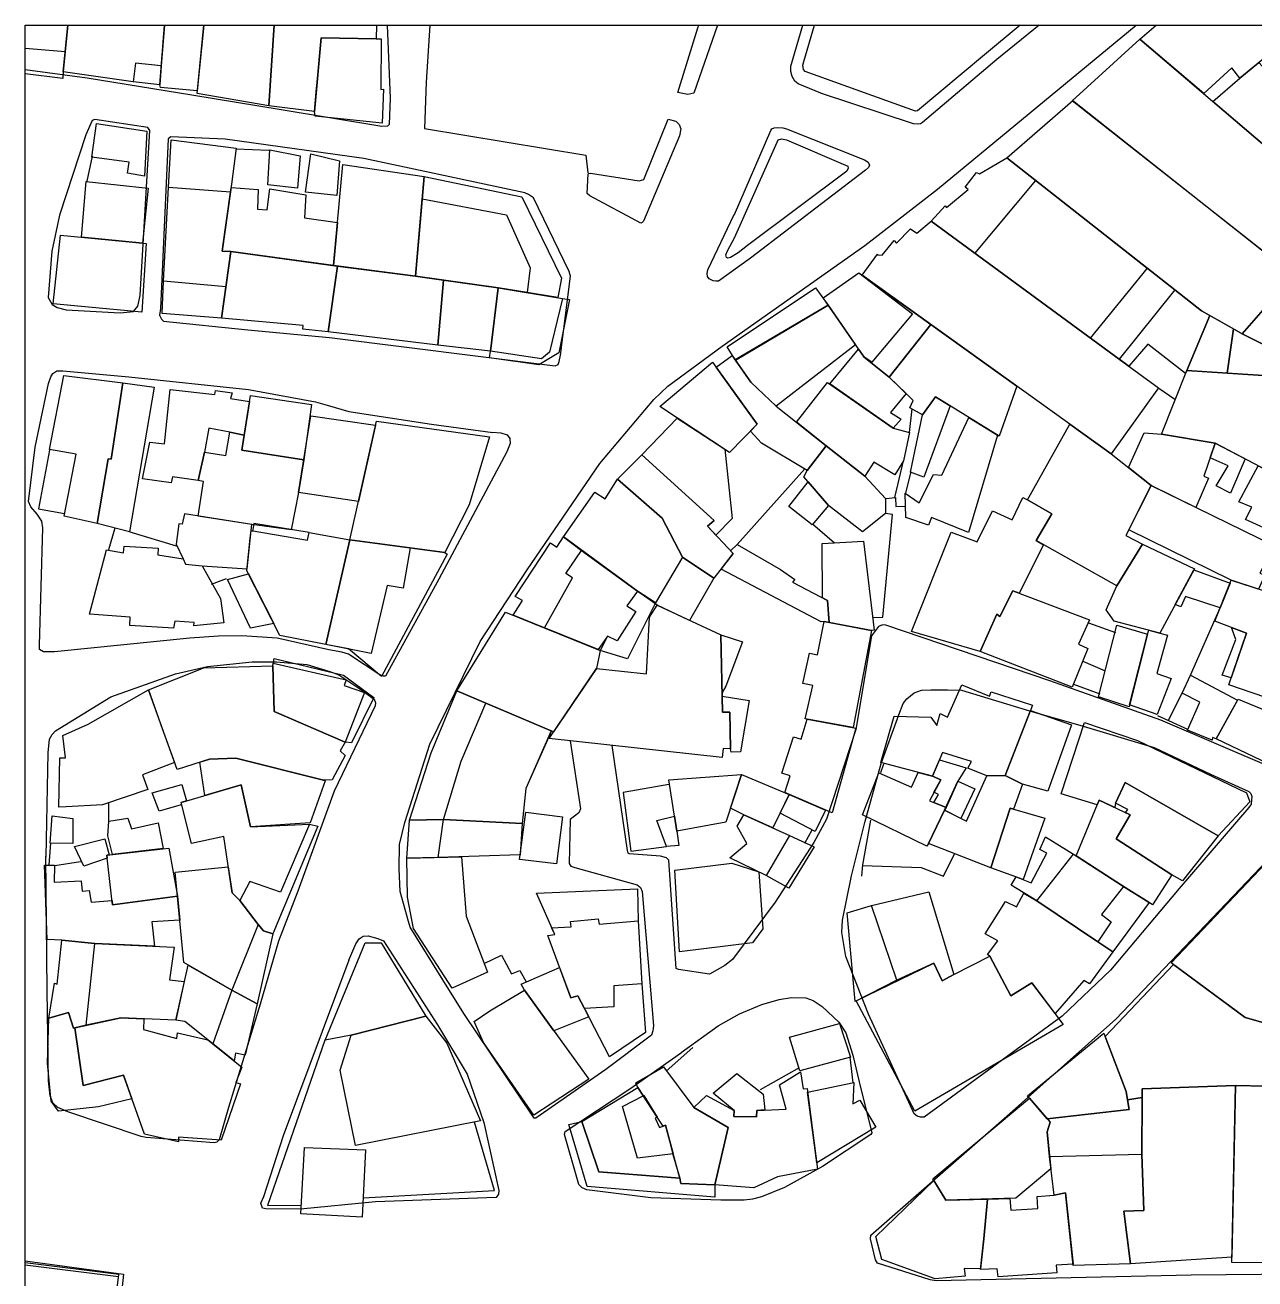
# Model space of a CAD drawing. Header units: centimetres. Extents: x 6155 to 7007, y 1466 to 2152.
# Drawn here: x 6155.5 to 6301, y 2002.4 to 2150.8 of the extents above; entities that cross this region are included whole.
import ezdxf

# ---------------------------------------------------------------- set-up
doc = ezdxf.new("R2010")
doc.units = ezdxf.units.CM

msp = doc.modelspace()

# ---------------------------------------------------------------- linework, layer by layer
at = {"color": 7}
for points in [[(6155.54, 2150.82), (7006.83, 2150.82), (7006.83, 1468.12), (6155.54, 1468.12)], [(6197.93, 2143.25), (6197.76, 2139.2), (6189.84, 2140.04), (6189.77, 2140.58), (6190.02, 2143.34), (6190.05, 2143.64), (6190.56, 2149.31), (6197.06, 2149.18), (6197.66, 2149.21), (6197.6, 2143.18), (6197.93, 2143.25)], [(6279.41, 2141.85), (6287.41, 2149.17), (6310.22, 2129.66), (6304.06, 2122.42), (6279.41, 2141.85)], [(6301.49, 2146.38), (6310.23, 2136.76), (6314.11, 2141.42), (6319.02, 2146.27), (6323.14, 2142.33), (6317.13, 2135.4), (6312.53, 2127.63), (6310.22, 2129.66), (6296.05, 2141.78), (6299.22, 2144.52), (6301.49, 2146.38)], [(6305.57, 2121.23), (6299.49, 2114.3), (6294.7, 2117.01), (6291.55, 2119.48), (6271.67, 2135.11), (6279.48, 2141.89), (6305.57, 2121.23)], [(6169.67, 2132.96), (6167.64, 2133.28), (6167.86, 2134.59), (6163.45, 2135.2), (6164, 2139.19), (6169.94, 2138.25), (6169.67, 2132.96)], [(6171.92, 2120.5), (6172.5, 2131.65), (6172.82, 2137.25), (6180.51, 2136.27), (6179.84, 2131.08), (6178.86, 2124.05), (6179.87, 2124.04), (6178.78, 2116.14), (6171.74, 2116.69), (6171.92, 2120.5)], [(6188.07, 2135.35), (6187.76, 2131.53), (6184.25, 2131.9), (6184.47, 2136.04), (6188.07, 2135.35)], [(6189.33, 2135.59), (6192.73, 2134.76), (6192.4, 2130.64), (6188.71, 2131.06), (6189.33, 2135.59)], [(6294.7, 2117.01), (6295.66, 2116.46), (6292.95, 2109.96), (6292.8, 2109.58), (6288.36, 2113.08), (6286.09, 2110.44), (6284.94, 2111.27), (6262.71, 2127.62), (6264.36, 2129.43), (6264.54, 2129.23), (6267.09, 2131.38), (6266.72, 2131.63), (6268.08, 2133.37), (6268.42, 2133.21), (6271.67, 2135.11), (6291.55, 2119.48), (6294.7, 2117.01)], [(6262.71, 2127.62), (6264.36, 2129.43), (6264.54, 2129.23), (6267.09, 2131.38), (6266.72, 2131.63), (6268.08, 2133.37), (6268.42, 2133.21), (6271.67, 2135.11), (6291.55, 2119.48), (6284.94, 2111.27), (6262.71, 2127.62)], [(6193.14, 2134.31), (6202.75, 2132.9), (6201.7, 2121.09), (6192.02, 2122.36), (6193.14, 2134.31)], [(6162.75, 2132.33), (6170.1, 2131.54), (6169.43, 2125.01), (6162.22, 2125.71), (6162.75, 2132.33)], [(6218.54, 2118.57), (6211.49, 2119.72), (6201.7, 2121.09), (6202.75, 2132.9), (6214.3, 2130.49), (6218.97, 2120.89), (6218.54, 2118.57)], [(6267.89, 2123.8), (6275.08, 2132.42), (6288.27, 2122.06), (6281.52, 2113.78), (6267.89, 2123.8)], [(6172.5, 2131.65), (6179.84, 2131.08), (6178.86, 2124.05), (6179.87, 2124.04), (6179.3, 2119.86), (6171.92, 2120.5), (6172.5, 2131.65)], [(6179.91, 2131.61), (6183.1, 2131.36), (6183.03, 2129.05), (6184.18, 2128.96), (6184.49, 2131.44), (6188.75, 2130.75), (6188.57, 2128.03), (6192.49, 2127.44), (6192.02, 2122.36), (6179.87, 2124.04), (6178.86, 2124.05), (6179.91, 2131.61)], [(6212.48, 2128.35), (6215.3, 2122.1), (6214.91, 2119.17), (6211.49, 2119.72), (6201.7, 2121.09), (6202.51, 2130.27), (6212.48, 2128.35)], [(6256.35, 2123.72), (6256.35, 2123.63), (6256.92, 2123.59), (6258.34, 2125.31), (6258.61, 2125.02), (6260.26, 2126.72), (6261.01, 2126.18), (6262.71, 2127.62), (6284.94, 2111.27), (6289.6, 2107.91), (6284.02, 2100.08), (6254.54, 2121.21), (6256.35, 2123.72)], [(6159.71, 2125.95), (6169.88, 2124.97), (6169.34, 2116.83), (6158.87, 2117.84), (6159.71, 2125.95)], [(6192.5, 2122.29), (6191.37, 2114.53), (6188.4, 2114.82), (6188.42, 2115.29), (6178.78, 2116.14), (6179.87, 2124.04), (6192.5, 2122.29)], [(6205.03, 2120.62), (6204.35, 2112.95), (6191.37, 2114.53), (6192.5, 2122.29), (6201.7, 2121.09), (6205.03, 2120.62)], [(6205.03, 2120.62), (6211.49, 2119.72), (6210.61, 2112.25), (6204.35, 2112.95), (6205.03, 2120.62)], [(6262.68, 2115.38), (6257.74, 2109.16), (6254.79, 2111.52), (6249.94, 2118.54), (6254.17, 2121.5), (6262.68, 2115.38)], [(6249.94, 2118.54), (6254.17, 2121.5), (6260.5, 2116.65), (6255.71, 2110.92), (6254.79, 2111.52), (6249.94, 2118.54)], [(6305.57, 2121.23), (6310.2, 2117.28), (6310.47, 2114.14), (6308.78, 2114.55), (6303.11, 2112.46), (6301.8, 2113.14), (6299.49, 2114.3), (6305.57, 2121.23)], [(6210.61, 2112.25), (6211.49, 2119.72), (6219.1, 2118.48), (6219.94, 2118.35), (6218.66, 2112.02), (6216.29, 2110.63), (6210.46, 2111.46), (6210.61, 2112.25)], [(6211.49, 2119.72), (6219.1, 2118.48), (6217.58, 2112.11), (6216.62, 2111.31), (6210.61, 2112.25), (6211.49, 2119.72)], [(6239.55, 2111.19), (6238.6, 2112.76), (6249.02, 2119.74), (6250.54, 2117.68), (6239.55, 2111.19)], [(6239.58, 2111.16), (6250.54, 2117.68), (6253.78, 2112.98), (6244.4, 2105.72), (6241.4, 2108.56), (6239.58, 2111.16)], [(6298.49, 2114.86), (6299.49, 2114.3), (6301.8, 2113.14), (6303.11, 2112.46), (6308.78, 2114.55), (6310.47, 2114.14), (6310.2, 2117.28), (6314.48, 2116.21), (6314.32, 2115.94), (6320.38, 2114.17), (6319.66, 2112.12), (6325.32, 2110.32), (6322.43, 2103.41), (6321.34, 2103.79), (6321.28, 2103.81), (6321.19, 2103.84), (6305.4, 2109.31), (6301.38, 2109.39), (6297.73, 2109.63), (6298.49, 2114.86)], [(6297.73, 2109.63), (6292.95, 2109.96), (6295.66, 2116.46), (6298.49, 2114.86), (6297.73, 2109.63)], [(6272.85, 2108.09), (6270.74, 2102.18), (6263.22, 2106.84), (6261.68, 2104.69), (6260.19, 2105.53), (6260.59, 2106.39), (6257.74, 2109.16), (6262.68, 2115.38), (6272.85, 2108.09)], [(6237.27, 2110.35), (6239.17, 2111.73), (6241.4, 2108.56), (6244.39, 2105.73), (6250.28, 2101.03), (6248.05, 2098.11), (6242.65, 2101.35), (6241.34, 2102.78), (6242.14, 2103.59), (6239.58, 2107.14), (6237.27, 2110.35)], [(6259.18, 2104.18), (6258.22, 2103.11), (6250.73, 2108.35), (6254.12, 2112.48), (6254.79, 2111.52), (6257.74, 2109.16), (6259.75, 2107.21), (6257.9, 2104.99), (6259.18, 2104.18)], [(6230.63, 2105.68), (6236.84, 2110.95), (6242.14, 2103.59), (6238.86, 2100.26), (6230.63, 2105.68)], [(6304.04, 2097.28), (6296.3, 2101.35), (6289.97, 2102.4), (6292.95, 2109.96), (6301.38, 2109.39), (6305.4, 2109.31), (6321.19, 2103.84), (6320.68, 2102.49), (6321.72, 2102.18), (6317.77, 2092.87), (6316.82, 2093.24), (6316.4, 2092), (6304.04, 2097.28)], [(6167.11, 2108.49), (6165.74, 2099.44), (6165.38, 2099.5), (6164.05, 2091.83), (6160.15, 2092.72), (6161.6, 2100.06), (6158.43, 2100.59), (6160.13, 2109.36), (6167.11, 2108.49)], [(6167.11, 2108.49), (6170.82, 2107.98), (6167.9, 2090.85), (6164.05, 2091.83), (6165.38, 2099.5), (6165.74, 2099.44), (6167.11, 2108.49)], [(6246.77, 2103.83), (6250.47, 2108.53), (6258.22, 2103.11), (6260.14, 2102.61), (6259.45, 2099.27), (6258.43, 2097.6), (6255.92, 2099.09), (6254.87, 2097.44), (6250.28, 2101.03), (6246.77, 2103.83)], [(6176.03, 2096.92), (6172.97, 2097.37), (6172.8, 2096.65), (6169.44, 2097.11), (6170.31, 2101.48), (6172.02, 2101.27), (6172.69, 2107.71), (6178, 2107.1), (6178.06, 2107.59), (6180.02, 2107.29), (6179.85, 2106.64), (6182.08, 2106.26), (6181.47, 2102.28), (6179.77, 2102.64), (6177.27, 2103.13), (6176.77, 2100.27), (6176.03, 2096.92)], [(6188.51, 2099.38), (6181.19, 2100.51), (6182.2, 2107), (6189.42, 2105.93), (6188.51, 2099.38)], [(6263.22, 2106.84), (6264.96, 2105.76), (6261.83, 2097.33), (6260.28, 2097.92), (6261.68, 2104.69), (6263.22, 2106.84)], [(6194.97, 2094.45), (6187.87, 2095.5), (6189.35, 2104.57), (6196.99, 2103.49), (6194.97, 2094.45)], [(6193.95, 2089.91), (6197.09, 2103.94), (6210.46, 2102.09), (6208.08, 2094.06), (6205.18, 2088.4), (6193.95, 2089.91)], [(6228.5, 2099.95), (6232.69, 2104.32), (6238.29, 2100.64), (6239.18, 2092.44), (6237.26, 2090.47), (6236.25, 2091.54), (6237.03, 2092.2), (6228.5, 2099.95)], [(6270.55, 2102.29), (6267.12, 2090.78), (6262.76, 2092.54), (6262.41, 2091.64), (6259.7, 2092.54), (6259.64, 2095.42), (6261.31, 2094.28), (6262.99, 2097.63), (6263.98, 2097.57), (6267.19, 2104.38), (6270.55, 2102.29)], [(6176.02, 2092.71), (6176.66, 2096.83), (6176.03, 2096.92), (6176.77, 2100.27), (6179.27, 2099.87), (6179.77, 2102.64), (6181.47, 2102.28), (6181.19, 2100.51), (6188.51, 2099.38), (6187.87, 2095.5), (6187.03, 2091.11), (6182.37, 2091.72), (6176.02, 2092.71)], [(6274.13, 2094.66), (6279.11, 2103.6), (6284.02, 2100.08), (6288.75, 2096.34), (6285.76, 2090.41), (6287.7, 2089.39), (6284.66, 2084.46), (6275.13, 2089.81), (6276.97, 2092.99), (6274.13, 2094.66)], [(6296.3, 2101.35), (6294.98, 2097.45), (6295.54, 2097.21), (6294.04, 2093.74), (6288.75, 2096.34), (6286.05, 2098.48), (6287.9, 2102.56), (6289.97, 2102.4), (6296.3, 2101.35)], [(6254.87, 2097.44), (6257.3, 2094.8), (6257.32, 2093.03), (6254.61, 2090.87), (6250.56, 2093.99), (6247.66, 2097.38), (6248.05, 2098.11), (6250.28, 2101.03), (6254.87, 2097.44)], [(6299.86, 2099.48), (6298.13, 2095.42), (6296.42, 2096.3), (6297.84, 2098.65), (6295.71, 2099.61), (6296.3, 2101.35), (6299.86, 2099.48)], [(6225.62, 2097.08), (6228.5, 2099.95), (6237.03, 2092.2), (6236.25, 2091.54), (6239.31, 2088.28), (6237.02, 2085.36), (6233.3, 2087.85), (6230.89, 2092.49), (6225.62, 2097.08)], [(6316.4, 2092), (6315.11, 2088.1), (6305.98, 2091.54), (6305.02, 2089.98), (6299.88, 2092.32), (6300.63, 2093.76), (6299.09, 2094.4), (6301.38, 2098.68), (6304.04, 2097.28), (6316.4, 2092)], [(6237.02, 2085.36), (6234.13, 2080.38), (6230.31, 2082.16), (6227.98, 2083.82), (6219.22, 2090.26), (6222.93, 2095.53), (6224.15, 2094.75), (6225.62, 2097.08), (6230.89, 2092.49), (6233.3, 2087.85), (6237.02, 2085.36)], [(6233.3, 2087.85), (6230.12, 2082.45), (6227.98, 2083.82), (6219.22, 2090.26), (6222.93, 2095.53), (6224.15, 2094.75), (6225.62, 2097.08), (6230.89, 2092.49), (6233.3, 2087.85)], [(6250.56, 2093.99), (6248.65, 2091.7), (6245.86, 2093.84), (6248.17, 2096.78), (6250.56, 2093.99)], [(6303.25, 2089.22), (6301.6, 2085.97), (6302.19, 2085.71), (6301.45, 2084.08), (6298.21, 2085.13), (6286.11, 2091.1), (6288.75, 2096.34), (6303.25, 2089.22)], [(6268.51, 2076.71), (6260.37, 2079.08), (6265.09, 2090.83), (6268.16, 2089.68), (6269.99, 2093.32), (6272.3, 2092.28), (6273.56, 2094.92), (6274.13, 2094.66), (6276.97, 2092.99), (6275.13, 2089.81), (6276.01, 2089.31), (6273.11, 2083.59), (6272.36, 2083.87), (6270.84, 2080.85), (6270.47, 2081.11), (6268.51, 2076.71)], [(6174.24, 2087.66), (6174.52, 2087.01), (6176.5, 2086.84), (6181.79, 2086.49), (6182.29, 2091), (6182.37, 2091.72), (6174.4, 2092.97), (6174.12, 2091.77), (6173.74, 2091.81), (6173.4, 2089.41), (6174.24, 2087.66)], [(6193.95, 2089.91), (6191.1, 2077.52), (6185.67, 2078.6), (6181.77, 2086.23), (6182.16, 2090.1), (6182.29, 2091), (6188.95, 2089.87), (6189.15, 2090.77), (6193.95, 2089.91)], [(6165.15, 2088.71), (6167.18, 2088.37), (6167.24, 2089.15), (6171.29, 2088.92), (6171.25, 2088.13), (6174.24, 2087.66), (6174.52, 2087.01), (6176.5, 2086.84), (6178.67, 2082.95), (6179.05, 2080.07), (6175.5, 2079.73), (6175.52, 2080.11), (6173.25, 2080.28), (6173.1, 2079.44), (6167.92, 2079.78), (6167.98, 2080.77), (6163.14, 2081.12), (6165.15, 2088.71)], [(6205.18, 2088.4), (6205.45, 2088.2), (6197.69, 2073.72), (6193.78, 2076.99), (6191.1, 2077.52), (6193.95, 2089.91), (6205.18, 2088.4)], [(6201.07, 2088.95), (6200.25, 2084.2), (6198.36, 2084.52), (6196.47, 2076.46), (6191.1, 2077.52), (6193.95, 2089.91), (6201.07, 2088.95)], [(6230.12, 2082.45), (6226.8, 2075.84), (6223.56, 2076.82), (6213.27, 2080.99), (6214.38, 2082.71), (6213.52, 2083.22), (6217.67, 2089.55), (6218.42, 2089.04), (6219.22, 2090.26), (6227.98, 2083.82), (6230.12, 2082.45)], [(6213.27, 2080.99), (6214.38, 2082.71), (6213.52, 2083.22), (6217.67, 2089.55), (6218.42, 2089.04), (6219.22, 2090.26), (6221.34, 2088.65), (6227.98, 2083.82), (6226.72, 2082.08), (6227.8, 2081.44), (6225.58, 2077.96), (6224.45, 2078.49), (6223.56, 2076.82), (6213.27, 2080.99)], [(6237.87, 2086.45), (6239.31, 2088.28), (6238.97, 2088.59), (6239.78, 2089.34), (6244.88, 2086.41), (6246.58, 2085.21), (6246.33, 2084.9), (6250.47, 2082.74), (6250.65, 2080.13), (6250.07, 2080.24), (6249.69, 2080.2), (6237.87, 2086.45)], [(6250.65, 2080.13), (6250.47, 2082.74), (6249.88, 2083.05), (6249.81, 2089.48), (6254.71, 2089.75), (6255.96, 2079.21), (6255.65, 2079.19), (6250.65, 2080.13)], [(6287.7, 2089.39), (6293.86, 2086.49), (6289.76, 2078.88), (6284.35, 2080.28), (6283.42, 2081.62), (6284.66, 2084.46), (6287.7, 2089.39)], [(6216.98, 2079.49), (6220.28, 2085.41), (6219.49, 2085.92), (6221.34, 2088.65), (6227.98, 2083.82), (6226.72, 2082.08), (6227.8, 2081.44), (6225.58, 2077.96), (6224.45, 2078.49), (6223.31, 2076.92), (6216.98, 2079.49)], [(6293.78, 2086.35), (6298.07, 2084.78), (6296.89, 2081.86), (6292.81, 2083.22), (6292.25, 2081.96), (6291.57, 2082.24), (6293.78, 2086.35)], [(6179.48, 2085.23), (6181.95, 2085.88), (6184.95, 2080), (6182.22, 2079.44), (6179.48, 2085.23)], [(6296.25, 2080.28), (6298.21, 2085.13), (6311.13, 2080.94), (6306.58, 2069.78), (6297.93, 2072.76), (6300.01, 2078.85), (6296.25, 2080.28)], [(6272.36, 2083.87), (6281.45, 2080.44), (6280.15, 2077.55), (6281.23, 2077.04), (6279.4, 2072.48), (6268.51, 2076.71), (6270.47, 2081.11), (6270.84, 2080.85), (6272.36, 2083.87)], [(6229.38, 2080.74), (6230.31, 2082.16), (6237.85, 2078.65), (6238.03, 2069.5), (6238.91, 2069.53), (6238.99, 2065.17), (6238.11, 2065.21), (6237.98, 2064.15), (6217.53, 2066.39), (6223.13, 2074.69), (6229.05, 2074.04), (6229.38, 2080.74)], [(6218.06, 2067.18), (6206.62, 2072.03), (6212.35, 2081.36), (6223.56, 2076.82), (6223.13, 2074.69), (6218.06, 2067.18)], [(6253.47, 2067.7), (6248.03, 2068.67), (6247.8, 2068.71), (6248.71, 2072.68), (6247.52, 2072.89), (6248.32, 2076.48), (6249.29, 2076.28), (6250.07, 2080.24), (6255.65, 2079.19), (6253.47, 2067.7)], [(6284.67, 2079.81), (6288.3, 2078.74), (6286.12, 2070.13), (6282.51, 2071.34), (6284.67, 2079.81)], [(6289.46, 2069.23), (6286.19, 2070.39), (6288.3, 2078.74), (6288.46, 2079.22), (6289.76, 2078.88), (6290.68, 2078.64), (6289.39, 2074.09), (6291.09, 2073.5), (6289.46, 2069.23)], [(6298.2, 2073.56), (6297.12, 2073.91), (6298.75, 2078.13), (6298.23, 2079.53), (6300.01, 2078.85), (6298.2, 2073.56)], [(6237.85, 2078.65), (6240.39, 2077.84), (6238.43, 2072.58), (6237.98, 2071.86), (6237.99, 2071.41), (6241.19, 2070.9), (6240.18, 2064.82), (6239.04, 2064.79), (6238.99, 2065.17), (6238.91, 2069.53), (6238.03, 2069.5), (6237.85, 2078.65)], [(6184.86, 2074.99), (6184.99, 2075.87), (6193.21, 2073.91), (6196.78, 2071.24), (6194.13, 2065.89), (6193.41, 2065.95), (6184.99, 2069.6), (6184.86, 2074.99)], [(6173.51, 2062.74), (6170.13, 2072.15), (6176.67, 2074.77), (6184.86, 2074.99), (6184.99, 2069.6), (6193.41, 2065.95), (6192.81, 2064.94), (6193.4, 2064.4), (6191.87, 2061.49), (6190.83, 2061.46), (6180.47, 2064.07), (6177.34, 2063.96), (6173.51, 2062.74)], [(6184.86, 2074.99), (6184.9, 2075.32), (6193.51, 2073.34), (6193.27, 2072.69), (6195.68, 2071.83), (6193.41, 2065.95), (6186.81, 2068.81), (6184.99, 2069.6), (6184.86, 2074.99)], [(6258.33, 2069.05), (6262.67, 2068.93), (6263.4, 2067.95), (6263.77, 2069.34), (6264.63, 2068.94), (6266.35, 2072.76), (6269.62, 2071.39), (6269.8, 2071.93), (6274.69, 2070.33), (6271.47, 2062.01), (6269.29, 2061.99), (6267.06, 2062.9), (6267.48, 2063.69), (6264.05, 2064.76), (6262.86, 2061.94), (6256.78, 2063.56), (6258.33, 2069.05)], [(6298.96, 2070.94), (6296.44, 2066.37), (6296.01, 2066.5), (6295.97, 2066.21), (6293.04, 2067.4), (6294.49, 2070.69), (6292.39, 2071.75), (6293.41, 2073.88), (6298.96, 2070.94)], [(6171.61, 2068.02), (6173.21, 2063.57), (6169.42, 2062.1), (6170.07, 2060.35), (6164.71, 2058.56), (6160.39, 2058.3), (6159.54, 2058.29), (6159.63, 2064.11), (6160.32, 2064.12), (6160.01, 2066.77), (6163.01, 2068.1), (6170.13, 2072.15), (6171.57, 2068.14), (6171.61, 2068.02)], [(6201.02, 2056.74), (6203.58, 2064.7), (6206.62, 2072.03), (6217.75, 2067.31), (6214.76, 2060.5), (6214.33, 2056.35), (6205.02, 2056.8), (6201.02, 2056.74)], [(6205.02, 2056.8), (6207.14, 2063.71), (6210.03, 2070.59), (6217.79, 2067.29), (6214.76, 2060.5), (6214.33, 2056.35), (6205.02, 2056.8)], [(6305.73, 2068.31), (6303.62, 2062.94), (6296.44, 2066.37), (6299.03, 2071.06), (6305.73, 2068.31)], [(6248.03, 2068.67), (6253.81, 2067.64), (6250.99, 2057.61), (6245.4, 2059.99), (6246.05, 2061.98), (6245.04, 2062.31), (6246.42, 2066.59), (6247.35, 2066.31), (6248.03, 2068.67)], [(6279.3, 2068), (6276.53, 2060.16), (6273.53, 2061.01), (6271.47, 2062.01), (6274.45, 2069.7), (6279.3, 2068)], [(6284.52, 2058.76), (6284.43, 2058.22), (6282.57, 2059.1), (6282.34, 2058.55), (6278.1, 2059.87), (6280.87, 2068.28), (6287.13, 2066.17), (6300.02, 2059.95), (6300.41, 2058.9), (6296.67, 2054.88), (6285.67, 2061.2), (6284.52, 2058.76)], [(6189.25, 2056.43), (6182.2, 2055.95), (6181.08, 2060.93), (6176.81, 2059.67), (6176.19, 2063.59), (6177.34, 2063.96), (6180.47, 2064.07), (6190.83, 2061.46), (6191.04, 2061.39), (6189.25, 2056.43)], [(6263.69, 2063.89), (6266.84, 2062.92), (6265.88, 2061.36), (6264.49, 2058.22), (6263.04, 2058.82), (6263.59, 2059.77), (6263.05, 2060.04), (6263.86, 2061.52), (6262.86, 2061.94), (6263.69, 2063.89)], [(6262.39, 2053.97), (6262.21, 2053.64), (6254.6, 2057.38), (6256.52, 2062.34), (6260.4, 2060.64), (6261.17, 2062.39), (6262.86, 2061.94), (6263.86, 2061.52), (6262.5, 2059.04), (6264.49, 2058.22), (6264.29, 2057.9), (6262.39, 2053.97)], [(6173.99, 2058.83), (6174.02, 2058.56), (6171.41, 2057.8), (6170.59, 2059.95), (6174.09, 2060.97), (6174.62, 2059.02), (6173.99, 2058.83)], [(6189.17, 2056.27), (6190.18, 2056.01), (6184.84, 2043.27), (6183.74, 2043.62), (6183.1, 2044.4), (6180.96, 2047.22), (6180.03, 2048.15), (6179.04, 2054.82), (6175.24, 2053.96), (6173.99, 2058.83), (6181.08, 2060.93), (6182.2, 2055.95), (6189.17, 2056.27)], [(6189.17, 2056.27), (6185.74, 2048.22), (6182.14, 2049.47), (6180.96, 2047.22), (6180.03, 2048.15), (6179.04, 2054.82), (6175.24, 2053.96), (6173.99, 2058.83), (6181.08, 2060.93), (6182.2, 2055.95), (6189.17, 2056.27)], [(6240.3, 2062.14), (6238.43, 2056.5), (6232.64, 2055.44), (6231.69, 2061.5), (6240.3, 2062.14)], [(6240.3, 2062.14), (6245.93, 2059.77), (6244, 2055.82), (6240.54, 2057.37), (6238.97, 2058.14), (6240.3, 2062.14)], [(6269.29, 2061.99), (6271.47, 2062.01), (6273.53, 2061.01), (6272.47, 2058.05), (6272.05, 2058.17), (6269.76, 2051.09), (6262.39, 2053.97), (6264.29, 2057.9), (6266.91, 2056.6), (6269.29, 2061.99)], [(6264.29, 2057.9), (6265.88, 2061.36), (6267.89, 2060.45), (6266.21, 2056.95), (6264.29, 2057.9)], [(6285.7, 2057.63), (6285.96, 2058.01), (6284.52, 2058.76), (6285.67, 2061.2), (6296.67, 2054.88), (6292.46, 2049.54), (6291.2, 2050.25), (6284.58, 2054.53), (6286.27, 2057.36), (6285.7, 2057.63)], [(6250.23, 2057.93), (6249.01, 2055.41), (6244.85, 2057.55), (6245.93, 2059.77), (6250.23, 2057.93)], [(6272.05, 2058.17), (6276.15, 2056.98), (6273.6, 2049.72), (6269.76, 2051.09), (6272.05, 2058.17)], [(6279.85, 2052.5), (6282.57, 2059.1), (6286.27, 2057.36), (6284.58, 2054.53), (6291.2, 2050.25), (6288.89, 2046.72), (6288.49, 2047.01), (6285.46, 2048.89), (6279.85, 2052.5)], [(6158.73, 2057.23), (6161.19, 2056.93), (6161.17, 2053.98), (6158.51, 2054.03), (6158.73, 2057.23)], [(6165.89, 2052.68), (6165.31, 2054.88), (6165.43, 2056.63), (6167.68, 2056.99), (6168.12, 2055.69), (6171.28, 2056.41), (6171.87, 2053.37), (6165.89, 2052.68)], [(6204.4, 2052.32), (6200.69, 2052.22), (6201.02, 2056.74), (6205.02, 2056.8), (6214.33, 2056.35), (6214.09, 2052.62), (6204.4, 2052.32)], [(6214.33, 2056.35), (6214.09, 2052.62), (6204.4, 2052.32), (6205.02, 2056.8), (6214.33, 2056.35)], [(6214.77, 2057.68), (6219.09, 2057.11), (6218.39, 2051.55), (6214.03, 2052.08), (6214.09, 2052.62), (6214.77, 2057.68)], [(6231.39, 2053.61), (6230.26, 2056.7), (6232.36, 2057.2), (6232.64, 2055.44), (6232.88, 2053.73), (6231.39, 2053.61)], [(6243.2, 2050.17), (6238.89, 2052.28), (6240.93, 2053.98), (6239.78, 2056.04), (6240.54, 2057.37), (6245.95, 2054.94), (6248.89, 2053.57), (6245.87, 2048.67), (6243.2, 2050.17)], [(6240.54, 2057.37), (6245.95, 2054.94), (6243.2, 2050.17), (6238.89, 2052.28), (6240.93, 2053.98), (6239.78, 2056.04), (6240.54, 2057.37)], [(6165.2, 2052.6), (6165.23, 2052.24), (6162.47, 2051.3), (6161.4, 2053.6), (6164.99, 2054.53), (6165.49, 2052.63), (6165.2, 2052.6)], [(6275.2, 2047.18), (6272.17, 2049.04), (6272.78, 2050.02), (6274.56, 2049.31), (6276.4, 2052.83), (6275.56, 2053.25), (6276.25, 2054.76), (6279.54, 2052.7), (6285.46, 2048.89), (6288.49, 2047.01), (6284.19, 2041.15), (6282.43, 2042.35), (6275.2, 2047.18)], [(6165.2, 2052.6), (6172.55, 2053.44), (6173.58, 2047.76), (6165.89, 2046.73), (6165.2, 2052.6)], [(6207.16, 2052.4), (6207.71, 2045.37), (6210.24, 2038.76), (6206.07, 2036.86), (6201.5, 2043.93), (6200.79, 2047.61), (6200.69, 2052.22), (6207.16, 2052.4)], [(6279.54, 2052.7), (6288.49, 2047.01), (6284.19, 2041.15), (6282.43, 2042.35), (6275.2, 2047.18), (6279.54, 2052.7)], [(6275.2, 2047.18), (6279.54, 2052.7), (6285.46, 2048.89), (6282.85, 2045.59), (6283.99, 2044.7), (6282.43, 2042.35), (6275.2, 2047.18)], [(6314.29, 2039.97), (6314.47, 2039.77), (6305.81, 2031.67), (6299.86, 2033.38), (6291.11, 2039.87), (6303.08, 2052.49), (6314.29, 2039.97)], [(6173.58, 2047.74), (6173.84, 2044.92), (6170.55, 2044.72), (6170.84, 2041.82), (6163.8, 2042.16), (6159.89, 2042.55), (6158.16, 2042.6), (6157.84, 2051.42), (6159.01, 2051.4), (6158.98, 2049.38), (6162.17, 2049.56), (6162.29, 2048.33), (6163.12, 2048.42), (6163.34, 2047.03), (6165.83, 2047.23), (6165.89, 2046.73), (6173.58, 2047.74)], [(6183.1, 2044.4), (6183.74, 2043.62), (6184.84, 2043.27), (6182.99, 2035), (6180.01, 2036.6), (6174.3, 2039.88), (6173.31, 2050.6), (6179.57, 2051.23), (6180.03, 2048.15), (6180.96, 2047.22), (6183.1, 2044.4)], [(6179.57, 2051.23), (6180.03, 2048.15), (6180.96, 2047.22), (6183.1, 2044.4), (6180.01, 2036.6), (6174.3, 2039.88), (6173.31, 2050.6), (6179.57, 2051.23)], [(6232.4, 2050.81), (6239.14, 2051.66), (6242.32, 2050.62), (6242.82, 2043.86), (6241.58, 2042.21), (6232.93, 2041.15), (6232.4, 2050.81)], [(6228.04, 2044.82), (6228.51, 2037.38), (6228.93, 2031.61), (6224.68, 2028.72), (6221.72, 2034.45), (6220.92, 2035.95), (6220.11, 2035.7), (6217.38, 2043.1), (6218.21, 2043.22), (6216.03, 2048.1), (6227.97, 2048.6), (6228.04, 2044.82)], [(6258.64, 2037.81), (6253.72, 2035.28), (6252.78, 2045.77), (6255.65, 2046.65), (6262.43, 2048.25), (6265.41, 2038.49), (6264.02, 2037.72), (6263.04, 2039.82), (6258.64, 2037.81)], [(6255.65, 2046.65), (6262.43, 2048.25), (6265.41, 2038.49), (6264.02, 2037.72), (6263.04, 2039.82), (6258.64, 2037.81), (6255.65, 2046.65)], [(6269.64, 2040.66), (6269.39, 2040.84), (6270.61, 2042.45), (6269.12, 2043.29), (6271.52, 2047.11), (6272.81, 2046.49), (6273.68, 2048.11), (6275.2, 2047.18), (6282.43, 2042.35), (6284.19, 2041.15), (6281.44, 2037.38), (6280.76, 2037.75), (6277.37, 2033.85), (6274.63, 2037.49), (6272.15, 2035.96), (6269.64, 2040.66)], [(6228.04, 2044.82), (6228.51, 2037.38), (6225.16, 2037.15), (6225.16, 2034.64), (6221.72, 2034.45), (6220.92, 2035.95), (6220.11, 2035.7), (6217.38, 2043.1), (6218.21, 2043.22), (6217.82, 2044), (6220.13, 2044.11), (6220.04, 2044.74), (6223.32, 2045.05), (6223.44, 2044.42), (6228.04, 2044.82)], [(6162.78, 2032.46), (6161.25, 2032.13), (6160.68, 2033.99), (6158.36, 2033.32), (6159.01, 2037.44), (6159.32, 2037.31), (6159.89, 2042.55), (6163.8, 2042.16), (6173.16, 2041.71), (6172.63, 2037.84), (6174.37, 2037.63), (6173.36, 2033.08), (6166.86, 2033.34), (6162.78, 2032.46)], [(6173.36, 2033.08), (6166.86, 2033.34), (6162.78, 2032.46), (6163.8, 2042.16), (6173.16, 2041.71), (6172.63, 2037.84), (6174.37, 2037.63), (6173.36, 2033.08)], [(6202.94, 2033.54), (6194.1, 2031.31), (6191.02, 2030.7), (6195.76, 2042.21), (6197.67, 2042.2), (6202.94, 2033.54)], [(6263.04, 2039.82), (6264.02, 2037.72), (6265.41, 2038.49), (6269.64, 2040.66), (6272.15, 2035.96), (6274.63, 2037.49), (6278.34, 2032.57), (6260.77, 2022.31), (6253.84, 2035.34), (6263.04, 2039.82)], [(6182.99, 2035), (6181.56, 2028.92), (6180.43, 2029.18), (6180.26, 2028.25), (6177.75, 2030.26), (6174.44, 2032.91), (6173.36, 2033.08), (6174.81, 2039.59), (6180.01, 2036.6), (6182.99, 2035)], [(6180.01, 2036.6), (6177.75, 2030.26), (6174.44, 2032.91), (6173.36, 2033.08), (6174.81, 2039.59), (6180.01, 2036.6)], [(6222.23, 2033.45), (6218.09, 2031.8), (6214.62, 2036.61), (6214.23, 2037.33), (6218.77, 2039.31), (6220.11, 2035.7), (6220.92, 2035.95), (6222.23, 2033.45)], [(6283.3, 2031.14), (6291.39, 2039.67), (6299.86, 2033.38), (6305.81, 2031.67), (6303.91, 2025.21), (6298.71, 2025.32), (6287.69, 2024.94), (6287.66, 2023.91), (6285.95, 2023.63), (6285.79, 2024.64), (6283.3, 2031.14)], [(6210.53, 2034.18), (6214.62, 2036.61), (6222.21, 2026.08), (6215.73, 2021.83), (6209.75, 2030.44), (6208.65, 2032.92), (6210.53, 2034.18)], [(6164.22, 2022.82), (6159.51, 2022.29), (6158.62, 2023.5), (6158.2, 2027.97), (6158.36, 2033.32), (6160.68, 2033.99), (6161.25, 2032.13), (6161.41, 2032.16), (6162.39, 2025.35), (6167.19, 2026.56), (6168.17, 2023.76), (6164.22, 2022.82)], [(6161.41, 2032.16), (6166.86, 2033.34), (6169.59, 2033.23), (6169.55, 2031.95), (6173.47, 2030.9), (6173.58, 2031.56), (6177.14, 2030.75), (6177.75, 2030.26), (6181.16, 2027.52), (6180.48, 2025.7), (6181.02, 2025.54), (6178.74, 2018.87), (6173.7, 2019.21), (6173.68, 2018.67), (6169.65, 2019.56), (6167.19, 2026.56), (6162.39, 2025.35), (6161.41, 2032.16)], [(6194.1, 2031.31), (6202.94, 2033.54), (6205.44, 2030.34), (6209.42, 2021.14), (6194.63, 2018.23), (6192.8, 2027.14), (6194.1, 2031.31)], [(6245.97, 2031.06), (6251.89, 2032.68), (6253.16, 2028.69), (6247.19, 2027.07), (6245.97, 2031.06)], [(6274.33, 2023.83), (6274.1, 2024.12), (6283.15, 2031.54), (6285.79, 2024.64), (6286.14, 2022.51), (6276.42, 2021.41), (6274.33, 2023.83)], [(6228.03, 2025.11), (6227.78, 2025.67), (6231.05, 2027.56), (6234.64, 2022.74), (6238.7, 2020.36), (6237.14, 2013.58), (6233.09, 2013.73), (6232.97, 2014.36), (6231.3, 2020.66), (6231.01, 2020.54), (6230.31, 2021.6), (6228.03, 2025.11)], [(6249.29, 2015.43), (6244.53, 2014.52), (6241.75, 2013.21), (6237.14, 2013.58), (6238.7, 2020.36), (6234.64, 2022.74), (6236.13, 2024.16), (6239.43, 2022.39), (6239.37, 2021.67), (6242.04, 2021.63), (6242.11, 2022.39), (6245.55, 2022.55), (6244.76, 2025.42), (6247.24, 2026.97), (6247.57, 2024.93), (6248.04, 2024.98), (6249.29, 2015.43)], [(6239.43, 2022.39), (6236.94, 2024.44), (6239.71, 2026.76), (6242.86, 2024.33), (6243.05, 2022.44), (6242.11, 2022.39), (6242.04, 2021.63), (6239.37, 2021.67), (6239.43, 2022.39)], [(6248.1, 2024.53), (6253.56, 2025.68), (6253.46, 2023.16), (6254.27, 2023.61), (6256.16, 2020.39), (6249.19, 2016.18), (6248.1, 2024.53)], [(6287.62, 2017.2), (6287.66, 2023.91), (6287.69, 2024.94), (6298.71, 2025.32), (6298.3, 2005.01), (6286.31, 2004.24), (6285.52, 2010.48), (6287.88, 2010.55), (6287.62, 2017.2)], [(6298.71, 2025.32), (6304.17, 2025.21), (6304.07, 2021.65), (6308.14, 2021.66), (6308.05, 2004.33), (6298.29, 2004.41), (6298.71, 2025.32)], [(6221.39, 2021.08), (6228.03, 2025.11), (6230.31, 2021.6), (6230.06, 2021.46), (6230.57, 2020.36), (6231.3, 2020.66), (6232.16, 2017.16), (6232.97, 2014.36), (6223.39, 2015.11), (6221.39, 2021.08)], [(6226.21, 2022.85), (6228.74, 2024.17), (6230.31, 2021.6), (6230.06, 2021.46), (6230.57, 2020.36), (6231.01, 2020.54), (6231.3, 2020.66), (6232.2, 2017.27), (6227.96, 2016.72), (6226.21, 2022.85)], [(6262.91, 2014.3), (6274.33, 2023.83), (6276.78, 2020.99), (6276.43, 2019.84), (6276.87, 2015.46), (6272.73, 2011.99), (6264.44, 2011.77), (6262.91, 2014.3)], [(6276.72, 2016.93), (6276.43, 2019.84), (6276.78, 2020.99), (6276.42, 2021.41), (6286.14, 2022.51), (6285.95, 2023.63), (6287.66, 2023.91), (6287.62, 2017.2), (6287.88, 2010.55), (6285.52, 2010.48), (6286.31, 2004.24), (6279.52, 2004.03), (6278.62, 2012.63), (6277.25, 2012.37), (6276.72, 2016.93)], [(6221.39, 2021.08), (6223.39, 2015.11), (6232.97, 2014.36), (6233.09, 2013.73), (6237.14, 2013.58), (6237.13, 2012.14), (6222.03, 2013.39), (6219.84, 2020.71), (6221.39, 2021.08)], [(6195.8, 2017.72), (6195.41, 2009.74), (6188.15, 2010.15), (6188.58, 2018.02), (6195.8, 2017.72)], [(6276.72, 2016.93), (6287.62, 2017.2), (6287.88, 2010.55), (6285.52, 2010.48), (6286.31, 2004.24), (6279.52, 2004.03), (6278.62, 2012.63), (6277.25, 2012.37), (6276.72, 2016.93)], [(6268.56, 2003.66), (6266.63, 2003.68), (6266.75, 2002.79), (6263.18, 2002.47), (6256.89, 2004.75), (6256.19, 2007.45), (6263.04, 2014.09), (6264.44, 2011.77), (6269.36, 2011.9), (6268.95, 2007.18), (6268.56, 2003.66)], [(6277.25, 2012.37), (6278.62, 2012.63), (6279.5, 2004.21), (6277.5, 2004.06), (6277.57, 2003.18), (6270.63, 2002.7), (6270.51, 2003.65), (6268.55, 2003.56), (6268.95, 2007.18), (6269.36, 2011.9), (6272.02, 2011.97), (6272.14, 2010.6), (6275.33, 2010.78), (6275.27, 2012.22), (6277.25, 2012.37)]]:
    msp.add_lwpolyline(points, close=True, dxfattribs=at)
for points in [[(6198.36, 2150.82), (6198.72, 2142.17), (6198.59, 2139.05), (6198.39, 2138.84), (6197.72, 2138.82), (6185.81, 2140.79), (6175.27, 2142.53), (6162.87, 2144.52), (6155.54, 2145.54)], [(6160.61, 2150.82), (6160.05, 2145.29), (6160.05, 2145.29)], [(6171.63, 2145.99), (6171.49, 2143.76), (6168.34, 2144.1), (6160.05, 2145.29), (6160.61, 2150.82)], [(6172.03, 2150.82), (6171.63, 2145.99), (6168.61, 2146.32), (6168.34, 2144.1), (6160.05, 2145.29), (6160.61, 2150.82)], [(6160.61, 2150.82), (6160.29, 2147.64), (6160.29, 2147.64)], [(6176.68, 2150.82), (6175.91, 2143.03), (6171.57, 2143.43), (6171.49, 2143.76), (6172.04, 2150.82)], [(6172.03, 2150.82), (6171.63, 2145.99), (6171.63, 2145.99)], [(6185.01, 2150.82), (6184.39, 2141.28), (6175.88, 2142.74), (6176.68, 2150.82)], [(6197.09, 2150.82), (6197.06, 2149.18), (6190.56, 2149.31), (6189.77, 2140.58), (6184.39, 2141.28), (6185.01, 2150.82)], [(6220.02, 2066.12), (6221.23, 2058.08), (6221.05, 2057.6), (6220.02, 2056.81), (6219.88, 2051.61), (6220.09, 2051.3), (6220.56, 2051.13), (6227.93, 2049.07), (6228.34, 2048.76), (6228.52, 2048.29), (6229.88, 2032.42), (6229.78, 2031.79), (6229.62, 2031.28), (6224.24, 2027.23), (6215.94, 2021.48), (6215.76, 2021.48), (6215.6, 2021.7), (6207.43, 2033.87), (6204.97, 2037.85), (6201.1, 2044.09), (6200.89, 2044.76), (6199.92, 2048.31), (6199.79, 2050.98), (6199.83, 2053.86), (6200.46, 2056.45), (6203.43, 2065.72), (6209.38, 2077.88), (6214.93, 2086.34), (6223.53, 2098.95), (6229.9, 2106.51), (6231.58, 2108.08), (6238.01, 2112.83), (6254.85, 2124.74), (6263.45, 2131.42), (6286.95, 2150.82)], [(6203.41, 2150.82), (6203, 2144.07), (6202.77, 2138.6), (6221.88, 2135.41), (6222.1, 2133.32)], [(6232.75, 2142.84), (6235.12, 2150.51), (6235.22, 2150.82)], [(6237.43, 2150.82), (6234.66, 2142.77), (6233.95, 2142.61), (6232.75, 2142.84)], [(6249.65, 2142.77), (6246.99, 2143.85), (6246.58, 2144.2), (6246.29, 2144.74), (6246.1, 2145.32), (6246.12, 2145.95), (6247.54, 2150.82)], [(6273.24, 2150.82), (6269.02, 2147.31), (6261.11, 2140.66), (6260.86, 2140.65), (6247.81, 2145.32), (6247.63, 2145.58), (6247.53, 2146.08), (6247.64, 2146.51), (6248.91, 2150.82)], [(6275.51, 2150.82), (6270.49, 2146.76), (6261.69, 2139.29), (6261.45, 2139.15), (6261.09, 2139.1), (6260.61, 2139.15), (6249.64, 2142.77)], [(6287.41, 2149.17), (6289.33, 2150.82)], [(6314.61, 2150.82), (6319.02, 2146.27), (6317.32, 2144.6), (6314.11, 2141.42), (6306.17, 2150.22), (6299.22, 2144.52), (6298.27, 2145.77), (6294.96, 2142.71), (6287.41, 2149.17), (6287.41, 2149.17)], [(6160.29, 2147.64), (6155.54, 2148.05)], [(6160.05, 2145.29), (6159.99, 2144.48), (6155.54, 2145.07)], [(6170.29, 2138.33), (6170.04, 2138.71), (6163.8, 2139.63), (6163.49, 2139.53), (6162.72, 2137.84), (6159.6, 2128.33), (6158.69, 2124.05), (6158.28, 2118.6), (6158.74, 2117.75), (6159.33, 2117.4), (6160.38, 2117.11), (6166.77, 2116.78), (6168.37, 2116.93), (6168.86, 2117.56), (6169.16, 2118.82)], [(6231.61, 2139.69), (6232.53, 2139.45), (6232.92, 2139.07), (6233.1, 2138.53), (6232.95, 2137.7), (6228.69, 2127.61), (6228.54, 2127.45), (6228.36, 2127.39), (6222.35, 2130.6), (6222.01, 2130.91), (6222.13, 2133.23)], [(6222.15, 2133.27), (6222.4, 2133.3), (6228.16, 2132.38), (6228.72, 2132.54), (6231.61, 2139.69)], [(6169.14, 2118.85), (6170.29, 2138.33)], [(6239.44, 2128.41), (6243.75, 2138.34), (6243.88, 2138.54), (6244.13, 2138.65), (6244.49, 2138.7), (6245.16, 2138.66), (6245.61, 2138.55), (6254.84, 2134.87), (6255.25, 2134.6), (6255.41, 2134.25), (6255.3, 2133.98), (6254.96, 2133.64), (6241.33, 2123.23), (6237.55, 2120.52), (6237.24, 2120.5), (6236.92, 2120.54), (6236.47, 2120.79), (6236.24, 2121.08), (6236.22, 2121.41), (6236.3, 2121.86), (6239.42, 2128.41)], [(6171.54, 2117.27), (6171.43, 2116.48), (6171.68, 2116.03), (6171.91, 2115.79), (6181.88, 2114.74), (6191.53, 2113.85), (6218.25, 2110.49), (6218.6, 2110.67), (6218.71, 2111.03), (6218.87, 2111.76), (6220.05, 2121.12), (6219.91, 2121.66), (6215.68, 2130.37), (6215.07, 2130.77), (6214.67, 2130.97), (6195.61, 2135.04), (6179.22, 2137.32), (6172.77, 2137.58), (6172.48, 2137.36), (6171.54, 2117.27)], [(6240.98, 2124.72), (6239.9, 2123.88), (6238.99, 2123.33), (6238.67, 2123.24), (6238.49, 2123.3), (6238.44, 2123.62), (6238.62, 2124.09), (6239.44, 2125.63), (6244.48, 2136.96), (6244.63, 2137.25), (6245.01, 2137.36), (6245.62, 2137.23), (6252.84, 2134.12), (6252.89, 2133.9), (6252.73, 2133.54), (6240.98, 2124.72)], [(6163.48, 2135.31), (6162.86, 2132.34)], [(6184.37, 2135.97), (6180.5, 2136.14)], [(6210.82, 2102.65), (6211.81, 2102.57), (6212.55, 2102.33), (6212.89, 2101.9), (6212.92, 2101.32), (6212.52, 2100.33), (6204.46, 2085.27), (6198.19, 2073.77), (6197.94, 2073.77), (6197.51, 2073.92), (6193.8, 2076.39), (6193.02, 2076.63), (6191.46, 2076.91), (6185.34, 2078.28), (6181.17, 2078.56), (6178.41, 2078.52), (6175.01, 2078.27), (6159.02, 2076.65), (6157.72, 2076.67), (6157.26, 2076.93), (6157.24, 2077.43), (6157.62, 2091.33), (6157.5, 2092.13), (6156.98, 2092.96), (6156.23, 2093.81), (6155.95, 2094.44), (6156.74, 2100.87), (6158.3, 2108.4), (6158.58, 2109.19), (6158.83, 2109.59), (6159.3, 2109.89), (6159.99, 2109.92), (6167.8, 2109.21), (6181.95, 2107.68), (6189.9, 2106.22), (6191.26, 2105.85), (6193.82, 2105.1), (6203.62, 2103.61), (6210.86, 2102.61)], [(6289.64, 2107.86), (6291.52, 2106.57)], [(6260.14, 2102.61), (6260.48, 2105.4)], [(6158.42, 2100.52), (6157.11, 2093.59), (6160.19, 2093.01)], [(6239.78, 2089.34), (6247.78, 2098.31)], [(6258.43, 2094.9), (6259.45, 2099.27)], [(6260.31, 2097.95), (6259.68, 2095.47)], [(6257.36, 2094.78), (6258.49, 2094.9), (6258.54, 2093.85), (6259.67, 2093.9)], [(6255.78, 2080.72), (6257, 2080.75), (6258.14, 2092.9), (6257.32, 2093.03)], [(6166.14, 2091.29), (6165.4, 2088.72)], [(6167.92, 2090.87), (6173.42, 2089.2)], [(6189.15, 2090.77), (6182.6, 2091.84), (6182.43, 2090.89)], [(6248.68, 2091.8), (6251.29, 2089.56)], [(6177.6, 2084.65), (6179.37, 2085.34)], [(6293.41, 2073.88), (6296.89, 2081.86)], [(6303.23, 2062.84), (6289.87, 2068.58), (6276.75, 2073.22), (6257.36, 2079.81), (6256.94, 2079.83), (6256.49, 2079.65), (6255.66, 2078.54), (6253.82, 2067.48), (6250.35, 2056.87), (6248.84, 2054.09), (6244.27, 2047.02), (6239.2, 2040.25), (6238.3, 2039.53), (6236.49, 2038.52), (6232.84, 2039.06), (6232.57, 2039.19), (6231.7, 2052.02), (6231.41, 2052.29), (6230.71, 2052.46), (6227, 2052.75), (6226.86, 2052.84), (6226.79, 2053.15), (6224.97, 2065.57)], [(6284.56, 2078.92), (6281.36, 2080.06)], [(6158.02, 2052.41), (6158.26, 2064.71), (6158.43, 2066.33), (6158.74, 2066.89), (6159.14, 2067.3), (6165.67, 2071.31), (6173.32, 2074.07), (6177.11, 2074.93), (6182.41, 2075.49), (6185.29, 2075.47), (6188.87, 2075.14), (6191.57, 2074.33), (6192.66, 2073.95), (6195.14, 2072.26), (6196.84, 2071.04), (6197, 2070.61), (6196.93, 2070.28), (6192.09, 2060.17), (6187.82, 2048.33), (6185.51, 2042.42), (6183.36, 2034.96), (6179.59, 2022.74), (6178.5, 2018.89), (6178.21, 2018.64), (6177.92, 2018.55), (6169.86, 2019.2), (6169.26, 2019.31), (6160.6, 2022.21), (6159.42, 2022.74), (6158.84, 2023.3), (6158.51, 2024.13), (6158.3, 2025.9), (6158.15, 2036.56), (6158, 2052.47)], [(6280.64, 2075.55), (6283.28, 2074.42)], [(6279.54, 2072.82), (6282.65, 2071.7)], [(6252.21, 2044.92), (6253.3, 2050.15), (6254.87, 2056.46), (6256.79, 2063.46), (6258.9, 2069.19), (6259.39, 2070.54), (6259.85, 2071.11), (6260.7, 2071.79), (6261.58, 2072.11), (6262.66, 2072.17), (6264.66, 2072.16), (6266.32, 2072.11), (6274.73, 2069.56), (6280.32, 2067.97), (6289.11, 2065.34), (6295.76, 2062.18), (6300.28, 2060.12), (6300.53, 2059.88), (6300.64, 2059.54), (6300.62, 2059.09), (6300.58, 2058.62), (6300.29, 2058.23), (6292.05, 2048.63), (6283.92, 2038.99), (6278.23, 2033.53), (6261.89, 2021.59), (6261.46, 2021.59), (6261.05, 2021.72), (6260.72, 2021.99), (6255.29, 2033.77), (6252.63, 2040.61), (6252.14, 2043.46), (6252.24, 2044.92)], [(6290.79, 2068.57), (6292.39, 2071.75)], [(6289.5, 2069.14), (6293.05, 2067.51)], [(6257.08, 2063.35), (6256.71, 2062.34)], [(6231.67, 2060.96), (6226.3, 2060), (6227.19, 2053.08), (6231.39, 2053.61)], [(6165.42, 2058.72), (6165.39, 2056.54)], [(6255.53, 2056.73), (6254.6, 2051.44), (6254.48, 2050.09)], [(6247.78, 2054.03), (6248.64, 2055.59)], [(6158.53, 2054.01), (6158.35, 2051.43)], [(6322.4, 2003.18), (6293.47, 2002.9), (6263.3, 2002.23), (6262.6, 2002.34), (6256.36, 2004.31), (6256.13, 2004.69), (6255.52, 2007.21), (6255.59, 2007.61), (6272, 2022), (6284.55, 2033.18), (6304.13, 2053.69)], [(6254.58, 2051.38), (6261.53, 2051.14), (6264.17, 2050.1), (6265.48, 2052.76)], [(6159.07, 2051.39), (6162.08, 2051.84)], [(6193.84, 2040.15), (6194.68, 2042.12), (6195.05, 2042.68), (6195.54, 2043), (6196.13, 2043.03), (6197.28, 2042.72), (6197.93, 2042.46), (6204.31, 2032.52), (6207.82, 2026.66), (6209.82, 2020.94), (6211.57, 2012.93), (6211.55, 2012.46), (6211.26, 2012.1), (6196.99, 2011.56), (6188.11, 2010.7), (6184.02, 2010.76), (6183.64, 2010.82), (6183.41, 2011.4), (6183.76, 2012.19), (6186.09, 2019.43), (6193.86, 2040.22)], [(6209.86, 2039.76), (6211.89, 2040.76), (6213.08, 2038.55), (6214.07, 2038.96), (6214.82, 2037.59)], [(6233.16, 2029.24), (6237.52, 2032.4), (6240.05, 2033.81), (6242.69, 2034.91), (6244.73, 2035.51), (6246.19, 2035.75), (6247.88, 2035.71), (6248.74, 2035.38), (6249.84, 2034.67), (6251.79, 2032.82), (6252.61, 2031.57), (6253.44, 2028.92), (6254.19, 2025.78), (6255.7, 2019.75), (6255.56, 2019.52), (6249.88, 2015.74), (6245.38, 2013.26), (6242.63, 2012.15), (6241.57, 2011.88), (6240.6, 2011.78), (6237.82, 2011.76), (6229.54, 2012.03), (6221.98, 2013), (6221.44, 2013.24), (6221.05, 2013.62), (6219.34, 2019.52), (6219.41, 2019.91), (6227.06, 2024.96), (6233.2, 2029.26)], [(6191, 2030.7), (6184.21, 2011.13), (6188.2, 2011.16)], [(6234.51, 2029.84), (6231.37, 2027.03)], [(6253.5, 2025.67), (6253.14, 2028.68)], [(6247.12, 2027.42), (6242.47, 2024.82)], [(6195.53, 2012.06), (6211.06, 2012.91), (6208.69, 2020.99)], [(6155.54, 2004.58), (6167.19, 2003.02), (6165.47, 1987.03), (6164.41, 1985.26), (6163.14, 1983.68), (6162.65, 1983.38), (6162.31, 1983.22), (6160.33, 1983.34), (6155.63, 1983.98), (6155.54, 1983.99)], [(6155.54, 1988.45), (6164.71, 1987.17), (6166.61, 2002.97), (6155.54, 2004.37)], [(6166.58, 2002.69), (6155.54, 2004.06)]]:
    msp.add_lwpolyline(points, dxfattribs=at)

doc.saveas('drawing.dxf')
